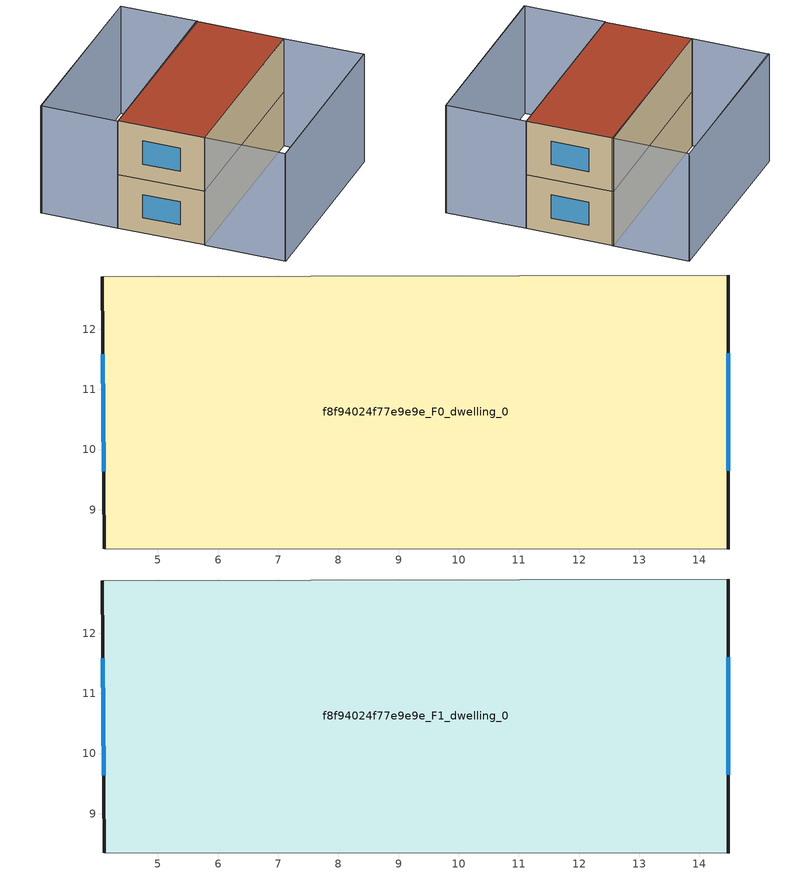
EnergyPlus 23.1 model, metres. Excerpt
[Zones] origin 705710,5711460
f8f94024f77e9e9e_F0_dwelling_0
 floor ground (EU_floor_Construction): 14.48,12.9 14.48,8.35 4.1,8.35 4.07,12.87 z0
 wall outside (EU_wall_Construction): 14.48,8.35 14.48,12.9 / 4.07,12.87 4.1,8.35 z0:3
 wall adiabatic (EU_wall_Construction): 14.48,12.9 4.07,12.87 / 4.1,8.35 14.48,8.35 z0:3
 window (EU_Window_Construction): 14.48,9.64 14.48,11.6 / 4.08,11.58 4.1,9.64 z0.85:2.15
f8f94024f77e9e9e_F1_dwelling_0
 floor to f8f94024f77e9e9e_F0_dwelling_0 (EU_floor_Construction): 14.48,12.9 14.48,8.35 4.1,8.35 4.07,12.87 z3
 wall outside (EU_wall_Construction): 14.48,8.35 14.48,12.9 / 4.07,12.87 4.1,8.35 z3:6
 wall adiabatic (EU_wall_Construction): 14.48,12.9 4.07,12.87 / 4.1,8.35 14.48,8.35 z3:6
 window (EU_Window_Construction): 14.48,9.64 14.48,11.6 / 4.08,11.58 4.1,9.64 z3.85:5.15
 roof outside (EU_roof_Construction): 14.48,8.35 14.48,12.9 4.07,12.87 4.1,8.35 z6
shading: 4.09,4.16 14.47,4.16 / 4.09,8.35 14.48,8.35 / 14.48,8.35 14.48,4.14 / 14.48,4.14 4.09,4.14 / 4.09,4.14 4.09,8.35 / 4.08,16.9 14.53,16.86 / 14.53,16.86 14.51,12.83 / 14.51,12.83 4.06,12.87 / 4.06,12.87 4.08,16.9 / 14.53,16.86 4.08,16.84 z0:6
[Building]
EU S2 Campaign: North Axis=0; Terrain=City; Solar Distribution=FullExterior
[Site:Location]
London: Latitude=51.5; Longitude=-0.5; Time Zone=0; Elevation=25
[SizingPeriod:WeatherFileDays]
AnnualSizingPeriod: Begin Month=1; Begin Day of Month=1; End Month=12; End Day of Month=31; Day of Week for Start Day=Monday; Use Weather File Daylight Saving Period=No; Use Weather File Rain and Snow Indicators=No
[MATERIAL]
EU_InternalMass_Material: Roughness=MediumRough; Thickness=0.1; Conductivity=1; Density=1800; Specific Heat=900; Thermal Absorptance=0.9; Solar Absorptance=0.7; Visible Absorptance=0.7
[MATERIAL:NOMASS] Roughness=MediumRough; Thermal Absorptance=0.9; Solar Absorptance=0.7; Visible Absorptance=0.7
Name | Thermal Resistance
EU_wall_NoMass | 0.71061
EU_roof_NoMass | 2.41608
EU_floor_NoMass | 1.75078
[WINDOWMATERIAL:SIMPLEGLAZINGSYSTEM]
EU_Window_SimpleGlazing: UFactor=2.64892; Solar Heat Gain Coefficient=0.76; Visible Transmittance=0.76
[CONSTRUCTION]
EU_wall_Construction: EU_wall_NoMass
EU_roof_Construction: EU_roof_NoMass
EU_floor_Construction: EU_floor_NoMass
EU_Window_Construction: EU_Window_SimpleGlazing
EU_InternalMass_Construction: EU_InternalMass_Material
[ZONE] Type=1; Multiplier=1; Ceiling Height=autocalculate; Volume=141.442; Floor Area=autocalculate; Part of Total Floor Area=Yes
f8f94024f77e9e9e_F0_dwelling_0; f8f94024f77e9e9e_F1_dwelling_0
[INTERNALMASS] Construction=EU_InternalMass_Construction; Surface Area=47.1471
Name | Zone or ZoneList
f8f94024f77e9e9e_F0_dwelling_0_EU_InternalMass | f8f94024f77e9e9e_F0_dwelling_0
f8f94024f77e9e9e_F1_dwelling_0_EU_InternalMass | f8f94024f77e9e9e_F1_dwelling_0
[OTHEREQUIPMENT] Fuel Type=Electricity; Design Level Calculation Method=Watts/Area; Power per Zone Floor Area=1; Fraction Latent=0; Fraction Radiant=0; Fraction Lost=0; Carbon Dioxide Generation Rate=0; EndUse Subcategory=EU_Step8_InternalGains
Name | Zone or ZoneList or Space or SpaceList | Schedule
EU_Step8_InternalGain_f8f94024f77e9e9e_F0_dwelling_0_f000 | f8f94024f77e9e9e_F0_dwelling_0 | EU_Step8_GainSchedule_f8f94024f77e9e9e_F0_dwelling_0_f000
EU_Step8_InternalGain_f8f94024f77e9e9e_F1_dwelling_0_f000 | f8f94024f77e9e9e_F1_dwelling_0 | EU_Step8_GainSchedule_f8f94024f77e9e9e_F1_dwelling_0_f000
[ZONEVENTILATION:DESIGNFLOWRATE] Schedule=EU_AlwaysOn; Design Flow Rate Calculation Method=AirChanges/Hour; Air Changes per Hour=0.496673; Ventilation Type=Natural; Fan Pressure Rise=0; Fan Total Efficiency=1; Constant Term Coefficient=1; Temperature Term Coefficient=0; Velocity Term Coefficient=0; Velocity Squared Term Coefficient=0; Minimum Indoor Temperature=-100; Maximum Indoor Temperature=100; Delta Temperature=-100; Minimum Outdoor Temperature=-100; Maximum Outdoor Temperature=100; Maximum Wind Speed=40
Name | Zone or ZoneList or Space or SpaceList
EU_ConstantAir_f8f94024f77e9e9e_F0_dwelling_0 | f8f94024f77e9e9e_F0_dwelling_0
EU_ConstantAir_f8f94024f77e9e9e_F1_dwelling_0 | f8f94024f77e9e9e_F1_dwelling_0
[HVACTEMPLATE:THERMOSTAT] Constant Heating Setpoint=20; Constant Cooling Setpoint=50
EU_HeatOnly_f8f94024f77e9e9e_F0_dwelling_0; EU_HeatOnly_f8f94024f77e9e9e_F1_dwelling_0
[HVACTEMPLATE:ZONE:IDEALLOADSAIRSYSTEM] System Availability Schedule=EU_AlwaysOn; Maximum Heating Supply Air Temperature=50; Minimum Cooling Supply Air Temperature=13; Maximum Heating Supply Air Humidity Ratio=0.0156; Minimum Cooling Supply Air Humidity Ratio=0.0077; Heating Limit=NoLimit; Cooling Limit=NoLimit; Heating Availability Schedule=EU_AlwaysOn; Cooling Availability Schedule=EU_CoolingOff; Dehumidification Control Type=ConstantSensibleHeatRatio; Cooling Sensible Heat Ratio=0.7; Dehumidification Setpoint=60; Humidification Control Type=None; Humidification Setpoint=30; Outdoor Air Method=None; Outdoor Air Flow Rate per Person=0.00944; Outdoor Air Flow Rate per Zone Floor Area=0; Outdoor Air Flow Rate per Zone=0; Demand Controlled Ventilation Type=None; Outdoor Air Economizer Type=NoEconomizer; Heat Recovery Type=None; Sensible Heat Recovery Effectiveness=0.7; Latent Heat Recovery Effectiveness=0.65
Name | Template Thermostat
f8f94024f77e9e9e_F0_dwelling_0 | EU_HeatOnly_f8f94024f77e9e9e_F0_dwelling_0
f8f94024f77e9e9e_F1_dwelling_0 | EU_HeatOnly_f8f94024f77e9e9e_F1_dwelling_0
[SIZING:ZONE] Zone Cooling Design Supply Air Temperature Input Method=SupplyAirTemperature; Zone Cooling Design Supply Air Temperature=13; Zone Heating Design Supply Air Temperature Input Method=SupplyAirTemperature; Zone Heating Design Supply Air Temperature=50; Zone Cooling Design Supply Air Humidity Ratio=0.008; Zone Heating Design Supply Air Humidity Ratio=0.008; Cooling Design Air Flow Method=DesignDay; Cooling Design Air Flow Rate=0; Cooling Minimum Air Flow per Zone Floor Area=0.000762; Cooling Minimum Air Flow=0; Cooling Minimum Air Flow Fraction=0.2; Heating Design Air Flow Method=DesignDay; Heating Design Air Flow Rate=0; Heating Maximum Air Flow per Zone Floor Area=0.002032; Heating Maximum Air Flow=0.141576; Heating Maximum Air Flow Fraction=0.3; Account for Dedicated Outdoor Air System=No; Dedicated Outdoor Air System Control Strategy=NeutralSupplyAir; Dedicated Outdoor Air Low Setpoint Temperature for Design=autosize; Dedicated Outdoor Air High Setpoint Temperature for Design=autosize; Zone Load Sizing Method=Sensible Load Only No Latent Load; Zone Latent Cooling Design Supply Air Humidity Ratio Input Method=HumidityRatioDifference; Zone Cooling Design Supply Air Humidity Ratio Difference=0.005; Zone Latent Heating Design Supply Air Humidity Ratio Input Method=HumidityRatioDifference; Zone Humidification Design Supply Air Humidity Ratio Difference=0.005
f8f94024f77e9e9e_F0_dwelling_0; f8f94024f77e9e9e_F1_dwelling_0
[SCHEDULE:CONSTANT]
Name | Hourly Value
EU_AlwaysOn | 1
EU_CoolingOff | 0
[SCHEDULE:FILE] Column Number=1; Rows to Skip at Top=0; Number of Hours of Data=8760; Column Separator=Comma; Interpolate to Timestep=No; Minutes per Item=60; Adjust Schedule for Daylight Savings=Yes
Name | File
EU_Step8_GainSchedule_f8f94024f77e9e9e_F0_dwelling_0_f000 | ../../schedules/f8f94024f77e9e9e/f8f94024f77e9e9e_F0_dwelling_0_f000_gain.csv
EU_Step8_GainSchedule_f8f94024f77e9e9e_F1_dwelling_0_f000 | ../../schedules/f8f94024f77e9e9e/f8f94024f77e9e9e_F1_dwelling_0_f000_gain.csv
